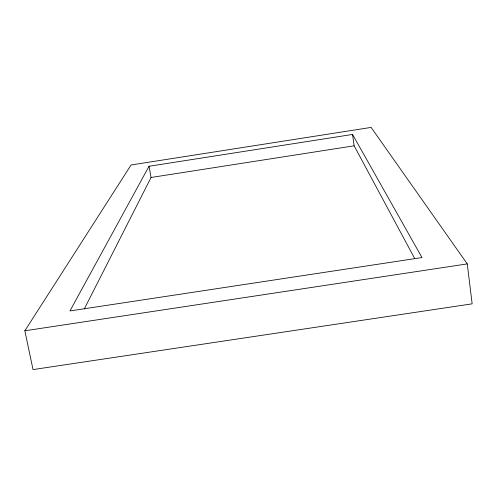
<?xml version="1.0" encoding="UTF-8"?>
<svg xmlns="http://www.w3.org/2000/svg" width="497" height="497" viewBox="0 0 497 497"><rect width="100%" height="100%" fill="white"/><g stroke="black" fill="none" stroke-linecap="round" stroke-linejoin="round"><path stroke-width="0.75" d="M84.279 308.979L151.057 177.479L149.032 166.259L352.541 134.445L421.984 257.564L69.947 310.942L149.032 166.259M24.85 330.785L131.09 164.973L371.11 127.412L467.261 263.907L472.15 303.835L33.026 369.588L24.85 330.785L467.261 263.907M151.057 177.479L354.144 145.814L414.61 258.384M352.541 134.445L354.144 145.814"/></g></svg>
